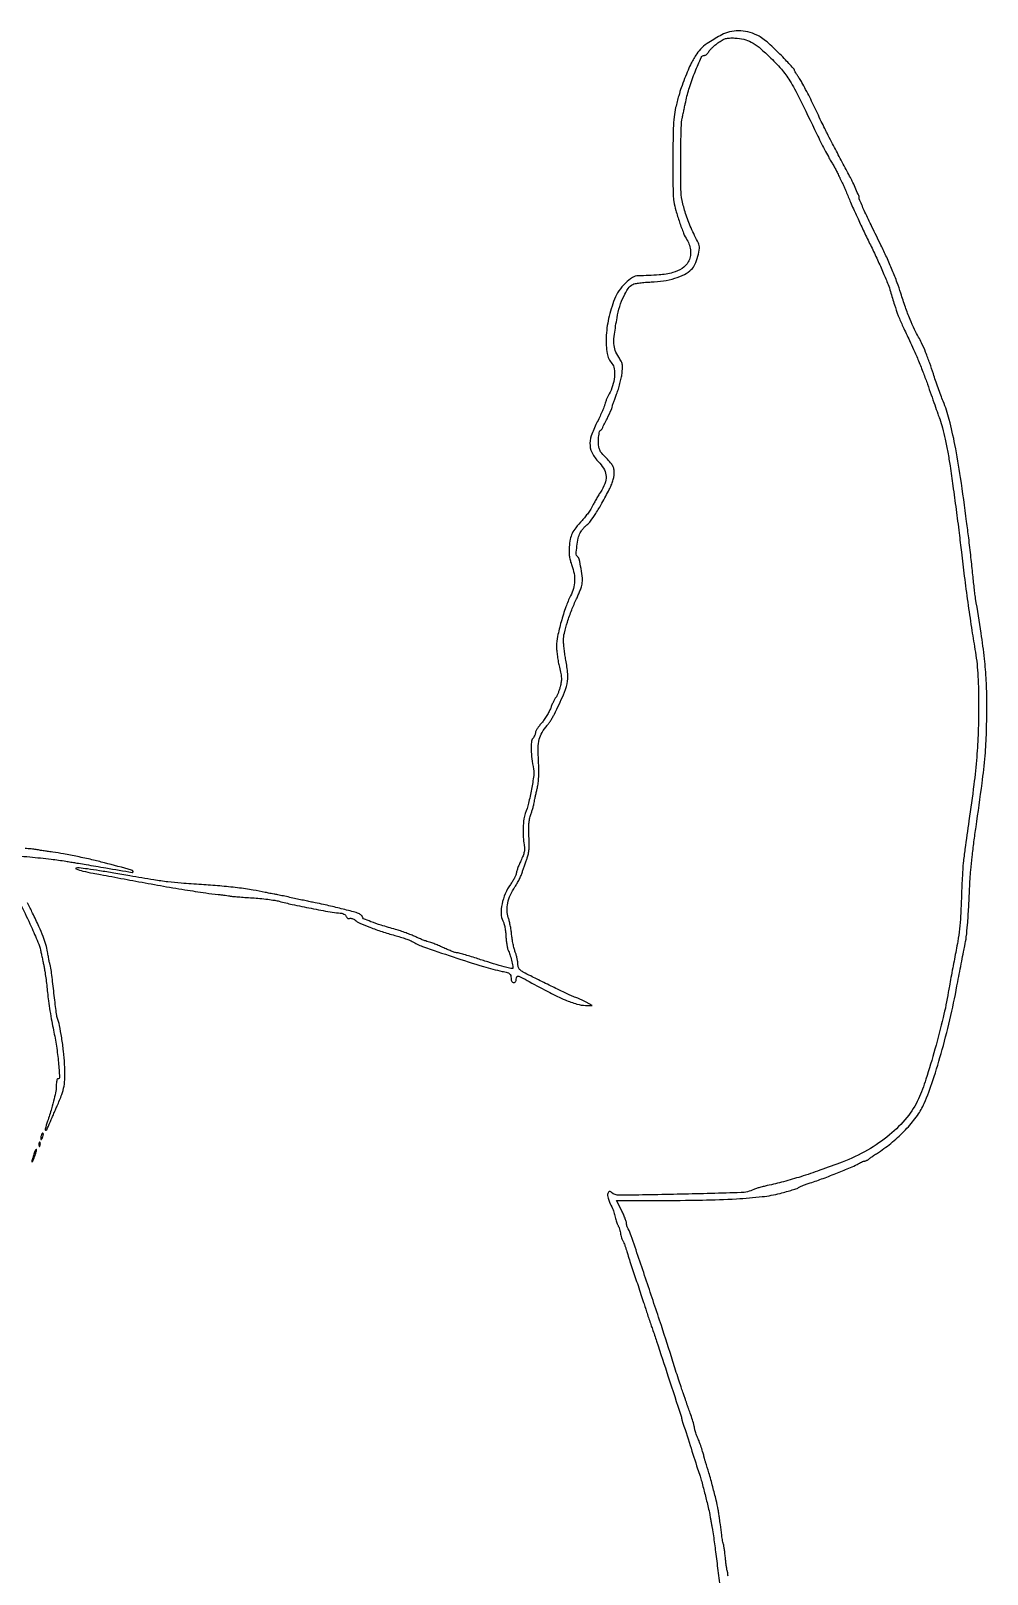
# Model space of a CAD drawing. Extents: x 3889 to 5842, y 228 to 1992.
# Drawn here: x 5049 to 5596, y 1110 to 1992 of the extents above; entities that cross this region are included whole.
import ezdxf

# ---------------------------------------------------------------- set-up
doc = ezdxf.new("R2010")
doc.units = 0

msp = doc.modelspace()

# ---------------------------------------------------------------- linework, layer by layer
for points in [[(5448.069658, 1108.732655, 0.0028), (5447.814782, 1111.269957, 0.107655), (5447.63619, 1111.808517, -0.094393), (5447.44859, 1112.328161, -0.003679), (5447.141398, 1114.348845, -0.006431), (5446.82473, 1116.75887, -0.004484), (5446.526855, 1119.485424, 0.004529), (5446.228949, 1122.209986, 0.006531), (5445.912174, 1124.613743, 0.003661), (5445.604468, 1126.630431, 0.099032), (5445.417052, 1127.134213, -0.084749), (5445.230581, 1127.595071, -0.006838), (5444.967647, 1128.880883, -0.009065), (5444.701223, 1130.433865, -0.006838), (5444.462881, 1132.148789, 0.000524), (5443.685557, 1138.311677, 0.002877), (5443.243449, 1141.634684, 0.00485), (5442.875667, 1144.106276, 0.003965), (5442.435762, 1146.742461, 0.016024), (5441.310444, 1152.145945, 0.00546), (5439.340795, 1159.915147, 0.005597), (5437.141213, 1167.850349, 0.01151), (5435.207747, 1174, -0.007575), (5434.994125, 1174.661223, -0.005372), (5434.773738, 1175.40904, -0.005423), (5434.578659, 1176.12786, -0.011441), (5434.446198, 1176.690349, 0.021808), (5433.826073, 1179.098774, 0.007389), (5432.720556, 1182.545303, 0.007562), (5431.486147, 1186.031647, 0.016579), (5430.413755, 1188.651129, -0.014011), (5429.871511, 1189.956482, -0.014588), (5429.411016, 1191.272845, -0.014408), (5429.079739, 1192.431305, -0.059803), (5428.985447, 1193.151129, 0.067041), (5428.778956, 1194.568486, 0.005495), (5427.708441, 1198.161888, 0.008119), (5426.475284, 1201.923754, 0.014079), (5425.3133, 1205, -0.008023), (5425.059704, 1205.647541, -0.006409), (5424.80661, 1206.353125, -0.006485), (5424.589143, 1207.0124, -0.01626), (5424.452549, 1207.5, 0.020409), (5424.26676, 1208.142648, 0.001621), (5423.700049, 1209.821875, 0.002196), (5423.008484, 1211.820563, 0.001681), (5422.235406, 1214, -0.005464), (5421.230793, 1216.901667, -0.001575), (5419.740866, 1221.409375, -0.001584), (5418.093105, 1226.502359, -0.001687), (5416.512231, 1231.5, 0.00368), (5409.951118, 1251.957794, 0.001911), (5401.475566, 1277.402946, 0.000565), (5392.70605, 1303.302113, 0.044731), (5390.963144, 1307.236431, -0.033494), (5390.594247, 1308.021121, -0.023656), (5390.282924, 1308.944496, -0.023984), (5390.068703, 1309.859707, -0.045524), (5390, 1310.612726, 0.08221), (5389.842877, 1311.561886, 0.011694), (5389.16043, 1313.422844, 0.013046), (5388.236216, 1315.60293, 0.010788), (5387.141888, 1317.876295), (5384.283776, 1323.5), (5407.891888, 1323.5, 0.004521), (5433.393767, 1323.730568, 0.00995), (5452.87152, 1324.470727, 0.01261), (5467.673094, 1325.703584, 0.035652), (5477.871415, 1327.555077, 0.005423), (5481.543389, 1328.538635, 0.007449), (5484.821498, 1329.507785, 0.005037), (5487.539021, 1330.385558, 0.084247), (5488.371415, 1330.830186, -0.060396), (5489.106332, 1331.268772, -0.007915), (5490.784103, 1331.98124, -0.009107), (5492.811424, 1332.761814, -0.00751), (5495, 1333.521987, 0.008108), (5502.509864, 1336.140523, 0.006059), (5510.703317, 1339.260458, 0.005235), (5518.073888, 1342.259365, 0.030961), (5521.80716, 1344.103397, -0.011788), (5523.145588, 1344.829586, -0.014369), (5524.432199, 1345.442873, -0.012923), (5525.532992, 1345.895654, -0.091349), (5526.099366, 1346, 0.075109), (5526.562348, 1346.069943, 0.031964), (5527.149845, 1346.293617, 0.030723), (5527.757406, 1346.616991, 0.035213), (5528.292206, 1346.999547, -0.019191), (5529.057026, 1347.584541, -0.002283), (5530.8063, 1348.807172, -0.002723), (5532.9011, 1350.240298, -0.002232), (5535.154774, 1351.749547, 0.031096), (5543.069744, 1357.739076, 0.02919), (5550.359731, 1364.784398, 0.030635), (5556.334987, 1372.13054, 0.052252), (5560.24259, 1379, 0.024704), (5565.222623, 1392.096062, 0.011157), (5570.506259, 1409.69447, 0.010714), (5575.447496, 1429.214275, 0.011453), (5579.429251, 1448.5, -0.001467), (5580.513255, 1454.336697, -0.001373), (5581.655252, 1460.296875, -0.001366), (5582.697867, 1465.581546, -0.004708), (5583.415543, 1469, 0.023462), (5584.307417, 1474.213301, 0.010794), (5585.001733, 1481.06892, 0.006648), (5585.662959, 1491.065471, 0.001638), (5586.476766, 1507.5, -0.013405), (5586.826981, 1512.288297, -0.003592), (5587.642209, 1519.878125, -0.003637), (5588.693527, 1528.491408, -0.003751), (5589.859897, 1537, 0.002931), (5593.337237, 1562.061311, 0.011347), (5595.049059, 1577.657767, 0.014647), (5595.82948, 1591.254099, 0.007619), (5596.047111, 1608.244465, 0.013059), (5595.690639, 1620.729151, 0.01337), (5594.683039, 1633.080109, 0.010519), (5592.788386, 1647.665621, 0.004239), (5589.614154, 1667.5, -0.010666), (5589.355454, 1669.261292, -0.001721), (5588.93672, 1672.703125, -0.0019), (5588.472945, 1676.760029, -0.001668), (5588.018874, 1681, 0.000483), (5586.971553, 1691.003483, 0.00235), (5586.345773, 1696.670349, 0.002474), (5585.680594, 1702.20405, 0.000574), (5584.505634, 1711.5, 0.004995), (5581.035187, 1736.697867, 0.011575), (5577.805779, 1755.510361, 0.015203), (5574.559248, 1769.789635, 0.03386), (5571.037309, 1780.358724, -0.007668), (5569.724787, 1783.702812, -0.004024), (5568.190011, 1787.899125, -0.004002), (5566.685867, 1792.225727, -0.006135), (5565.458913, 1796, 0.010716), (5563.421569, 1802.077211, 0.009715), (5561.06176, 1808.265194, 0.009581), (5558.751266, 1813.685846, 0.034438), (5556.979575, 1817, -0.030708), (5554.686713, 1821.213245, -0.013135), (5552.125576, 1827.094384, -0.011786), (5549.469748, 1834.131488, -0.008817), (5546.865085, 1842, 0.014145), (5544.785071, 1848.066152, 0.008342), (5541.976842, 1855.194153, 0.008101), (5538.778824, 1862.588864, 0.009458), (5535.497284, 1869.5, -0.002778), (5530.318395, 1880.041268, -0.005596), (5526.374115, 1888.421313, -0.003166), (5523.363449, 1895.119977, -0.104391), (5523, 1896.841806, 0.100872), (5522.80425, 1897.802224, 0.003009), (5521.168339, 1901.585299, 0.006699), (5519.467357, 1905.318188, 0.015124), (5518.05687, 1908.086644, -0.004067), (5516.136756, 1911.657899, -0.00042), (5511.684649, 1920.119633, -0.000521), (5507.260329, 1928.567072, -0.002369), (5504.712949, 1933.5, -0.004064), (5503.390972, 1936.142831, -0.001162), (5501.383812, 1940.2625, -0.00117), (5499.140518, 1944.921887, -0.001242), (5496.963484, 1949.5, 0.005615), (5494.76213, 1954.026727, 0.005509), (5492.445933, 1958.531914, 0.005432), (5490.328397, 1962.43806, 0.020752), (5488.883048, 1964.800132, -0.005829), (5487.778409, 1966.489991, -0.008472), (5486.846895, 1968.0081, -0.004842), (5486.100273, 1969.300888, -0.129224), (5486, 1969.682389, 0.185055), (5485.850708, 1970.071947, 0.001467), (5483.576563, 1972.588342, 0.005066), (5480.912423, 1975.459948, 0.003204), (5477.75, 1978.757543, 0.011819), (5473.941054, 1982.497616, 0.016536), (5470.353334, 1985.641555, 0.018714), (5467.136618, 1988.082236, 0.042487), (5464.5, 1989.615517, 0.054341), (5459.415418, 1991.375495, 0.054892), (5454.088519, 1991.990717, 0.057166), (5448.964957, 1991.430556, 0.070562), (5444.479788, 1989.72183, 0.0119), (5437.138565, 1985.433433, 0.049763), (5433.076177, 1982.332808, 0.061847), (5430.150162, 1978.829792, 0.025215), (5427.050172, 1973.439736, 0.016974), (5425.256996, 1969.606635, 0.00865), (5423.253218, 1964.680502, 0.008583), (5421.360309, 1959.524641, 0.012723), (5419.895434, 1954.939736, 0.013959), (5418.117923, 1948.145601, 0.030832), (5417.230679, 1942.860631, 0.019282), (5416.788754, 1936.187394, 0.002763), (5416.487002, 1922.5, 0.004421), (5416.418988, 1913.637135, 0.005124), (5416.515308, 1905.2, 0.004593), (5416.735528, 1898.063554, 0.030072), (5417.093655, 1894.5, 0.029003), (5418.245711, 1889.306117, 0.013037), (5420.326797, 1882.633852, 0.012333), (5422.667381, 1876.282557, 0.046309), (5424.590199, 1872.5, -0.064741), (5426.00346, 1869.447078, -0.061028), (5426.62579, 1866.072006, -0.063508), (5426.406914, 1862.780974, -0.083992), (5425.348093, 1859.975179, -0.114558), (5421.82682, 1856.244708, -0.078862), (5416.518683, 1853.818515, -0.050419), (5408.619962, 1852.45803, -0.016231), (5396.727657, 1852.013574, 0.14492), (5393.372922, 1851.002489, 0.049004), (5389.359748, 1847.76715, 0.046975), (5385.667624, 1843.388049, 0.059584), (5383.190937, 1838.717561, 0.036859), (5379.80237, 1827.560785, 0.045157), (5378.380388, 1816.762361, 0.051532), (5378.948208, 1807.659285, 0.13878), (5381.690453, 1801.850512, -0.150018), (5383.003355, 1798.903058, -0.053648), (5383.068696, 1794.250479, -0.050053), (5382.059288, 1789.090203, -0.057055), (5380.066791, 1784.470283, 0.01982), (5379.347639, 1783.094076, 0.013011), (5378.625097, 1781.458025, 0.013096), (5378.003865, 1779.825758, 0.024449), (5377.601459, 1778.470283, -0.035645), (5377.081327, 1776.851874, -0.007516), (5375.932051, 1774.112598, -0.007838), (5374.498505, 1770.969889, -0.007361), (5372.937763, 1767.806645, 0.036888), (5369.844359, 1760.47639, 0.100819), (5369.148506, 1754.921918, 0.116101), (5370.70752, 1750.012714, 0.058134), (5374.695901, 1744.818188, -0.072569), (5377.3834, 1741.101472, -0.114224), (5378.367577, 1737.30584, -0.101858), (5377.62539, 1733.151171, -0.049253), (5375.128576, 1728.334303, 0.007826), (5373.811299, 1726.23784, 0.006219), (5372.453053, 1723.935028, 0.006293), (5371.247273, 1721.768599, 0.015654), (5370.435607, 1720.146644, -0.036276), (5369.546926, 1718.539847, -0.01347), (5368.077542, 1716.413384, -0.013266), (5366.344358, 1714.17155, -0.015612), (5364.583086, 1712.146644, 0.018894), (5361.002164, 1707.974749, 0.055388), (5358.990159, 1704.771766, 0.063146), (5357.873888, 1701.448823, 0.030478), (5357.259637, 1696.994061, 0.024075), (5357.181021, 1694.18144, 0.029905), (5357.390111, 1691.573079, 0.030243), (5357.905752, 1689.032608, 0.025606), (5358.74683, 1686.424171, -0.044779), (5360.024254, 1681.8727, -0.05633), (5360.337211, 1677.508208, -0.057617), (5359.669397, 1673.263923, -0.050185), (5358.035629, 1669.069838, 0.033991), (5355.335204, 1662.749604, 0.015795), (5352.661497, 1654.234491, 0.015099), (5350.587845, 1645.850366, 0.053117), (5350, 1640.332527, 0.022999), (5350.117299, 1637.783766, 0.011315), (5350.488548, 1634.558675, 0.011202), (5351.025986, 1631.220788, 0.016015), (5351.663143, 1628.290026, -0.012735), (5352.49162, 1624.596119, -0.038978), (5352.791672, 1622.04868, -0.047674), (5352.6645, 1619.777968, -0.027537), (5352.103571, 1617.097424, -0.015827), (5351.542107, 1615.23628, -0.01608), (5350.866683, 1613.424316, -0.01607), (5350.179448, 1611.889927, -0.061444), (5349.609896, 1611.012914, 0.048911), (5349.013098, 1610.142368, 0.012483), (5348.225239, 1608.622543, 0.012599), (5347.408993, 1606.833747, 0.01247), (5346.68092, 1605, -0.030837), (5345.795152, 1602.987771, -0.017111), (5344.484092, 1600.646875, -0.017011), (5342.989033, 1598.358833, -0.02624), (5341.530636, 1596.5, 0.016399), (5340.189818, 1594.858577, 0.019962), (5339.049244, 1593.234375, 0.018902), (5338.208742, 1591.814576, 0.116201), (5337.987381, 1591, -0.067176), (5337.866889, 1590.290103, -0.027936), (5337.525385, 1589.377663, -0.027021), (5337.045056, 1588.427417, -0.031439), (5336.48623, 1587.583533, 0.140015), (5335.646259, 1585.414972, 0.028389), (5335.502239, 1581.24973, 0.026444), (5335.896312, 1576.010593, 0.017508), (5336.875396, 1570.055899, -0.085053), (5336.979862, 1566.362582, -0.010969), (5335.688834, 1558.529894, -0.013695), (5333.958035, 1550.51496, -0.033518), (5332.134974, 1544.765996, 0.06527), (5331.333548, 1541.543285, 0.019271), (5330.952323, 1536.459246, 0.02003), (5330.972341, 1531.115564, 0.037088), (5331.482692, 1526.80853, -0.043763), (5331.703832, 1524.702402, -0.05486), (5331.522621, 1522.748226, -0.043409), (5330.869898, 1520.551617, -0.01657), (5329.600311, 1517.620456, 0.010871), (5328.604745, 1515.391927, 0.012834), (5327.763841, 1513.241308, 0.011738), (5327.146568, 1511.400763, 0.075169), (5327, 1510.431355, -0.103951), (5326.804428, 1509.50083, -0.017761), (5326.01365, 1507.863103, -0.0187), (5324.927749, 1505.978564, -0.015712), (5323.642212, 1504.065064, 0.054493), (5320.69133, 1498.840092, 0.050385), (5318.843875, 1492.962543, 0.054267), (5318.31403, 1487.427491, 0.116588), (5319.348086, 1483.29377, -0.051985), (5319.953448, 1481.748488, -0.018988), (5320.493114, 1479.459364, -0.018586), (5320.897777, 1476.892895, -0.021146), (5321.089039, 1474.411682, 0.017652), (5321.26063, 1471.962474, 0.016832), (5321.606016, 1469.492031, 0.017047), (5322.058717, 1467.332745, 0.055784), (5322.561237, 1465.965445, -0.043452), (5323.586142, 1463.375432, -0.020598), (5324.470731, 1459.893205, -0.011884), (5325.098747, 1456.515156, -0.461906), (5324.660081, 1456, -0.067779), (5323.060887, 1456.217784, -0.002532), (5317.211384, 1457.873052, -0.004871), (5310.701773, 1459.819656, -0.004714), (5304.159823, 1461.91336, 0.004612), (5300.46833, 1463.095627, 0.006211), (5297.104197, 1464.0933, 0.004366), (5294.274511, 1464.86775, 0.064694), (5293.256666, 1465, -0.079675), (5292.326055, 1465.14924, -0.009627), (5290.361864, 1465.838045, -0.011244), (5288.045807, 1466.760485, -0.009039), (5285.596843, 1467.852919, 0.007646), (5283.054141, 1468.99567, 0.007452), (5280.455951, 1470.070292, 0.007379), (5278.146176, 1470.946337, 0.027466), (5276.657458, 1471.395197, -0.024649), (5275.248436, 1471.811391, -0.008808), (5273.281784, 1472.538461, -0.008715), (5271.149022, 1473.413051, -0.010189), (5269.157458, 1474.319122, 0.016607), (5266.912278, 1475.305994, 0.007867), (5263.958753, 1476.435231, 0.007787), (5260.828953, 1477.520851, 0.010921), (5258, 1478.385, -0.006075), (5249.748709, 1480.818316, -0.015581), (5243.860763, 1482.835626, -0.012669), (5239.668392, 1484.54218, -0.298108), (5239, 1485.563611, 0.174204), (5238.81043, 1486.091205, 0.052336), (5238.192187, 1486.698334, 0.045459), (5237.30257, 1487.282326, 0.035911), (5236.25, 1487.750169, 0.024689), (5233.038638, 1488.733332, 0.002246), (5224.910156, 1490.750362, 0.002928), (5216.801273, 1492.673674, 0.012992), (5212, 1493.652155, -0.007184), (5210.544617, 1493.931191, -0.001177), (5207.7375, 1494.518215, -0.001295), (5204.43759, 1495.225339, -0.001142), (5201, 1495.979512, 0.001568), (5197.452358, 1496.754663, 0.001469), (5193.821875, 1497.52484, 0.001461), (5190.596054, 1498.18944, 0.005043), (5188.5, 1498.59293, -0.001236), (5186.895202, 1498.889199, -0.001467), (5185.38125, 1499.177168, -0.001272), (5184.105228, 1499.427131, -0.009421), (5183.5, 1499.559189, 0.019048), (5176.628294, 1500.920546, 0.008769), (5167.593522, 1502.193271, 0.008224), (5157.43631, 1503.273623, 0.007647), (5147, 1504.049669, -0.003608), (5135.40258, 1504.817918, -0.012032), (5127.807461, 1505.560225, -0.010569), (5119.775102, 1506.71367, -0.002309), (5106, 1509.055301, 0.001864), (5096.946939, 1510.602518, 0.002547), (5088.779035, 1511.924396, 0.002813), (5081.89594, 1512.962748, 0.007623), (5077, 1513.59713, 0.094279), (5075.293583, 1513.469951, 0.72867), (5075.269464, 1512.977957, 0.033077), (5079.183778, 1511.791825, 0.011099), (5085.03326, 1510.570092, -0.00016), (5089.361481, 1509.76448, -0.000053), (5095.712895, 1508.579497, -0.000053), (5102.753423, 1507.264408, -0.00006), (5109.5, 1506.002655, 0.002992), (5123.606683, 1503.449938, 0.003158), (5137.491742, 1501.113328, 0.003041), (5149.492765, 1499.246469, 0.013894), (5156.5, 1498.398326, -0.004102), (5158.560937, 1498.189732, -0.004099), (5160.61875, 1497.947299, -0.004012), (5162.411871, 1497.706499, -0.016161), (5163.5, 1497.515414, 0.028062), (5164.785876, 1497.321012, 0.002587), (5167.996875, 1497.035248, 0.003332), (5171.832775, 1496.739593, 0.002606), (5176, 1496.468141, -0.008642), (5180.386701, 1496.129169, -0.007944), (5184.884375, 1495.631092, -0.007965), (5188.880732, 1495.05932, -0.025828), (5191.5, 1494.501913, 0.012589), (5198.88464, 1492.724874, 0.004169), (5209.803105, 1490.481612, 0.003227), (5220.600084, 1488.42926, 0.02871), (5225.399705, 1487.831101, -0.026545), (5227.192376, 1487.61556, -0.063547), (5228.469693, 1487.220915, -0.092107), (5229.303861, 1486.637554, -0.131003), (5229.748241, 1485.854728, 0.07909), (5230.030574, 1485.21153, 0.112124), (5230.475025, 1484.775354, 0.122915), (5231.031561, 1484.598255, 0.107888), (5231.635781, 1484.690478, -0.108127), (5232.311686, 1484.793316, -0.05631), (5233.154991, 1484.642535, -0.052139), (5234.025308, 1484.281107, -0.054641), (5234.787245, 1483.752002, 0.07549), (5237.471183, 1482.048855, 0.011793), (5243.288707, 1479.649555, 0.013109), (5250.23834, 1477.180494, 0.012074), (5257.5, 1475.005558, -0.00771), (5260.710829, 1474.074342, -0.008878), (5263.742822, 1473.084847, -0.008114), (5266.278252, 1472.160962, -0.049965), (5267.518119, 1471.538138, 0.05728), (5273.426974, 1468.677093, 0.004006), (5290.89281, 1462.724288, 0.005829), (5308.298549, 1457.171632, 0.024099), (5319, 1454.45096, -0.015728), (5321.845519, 1453.778023, -0.100632), (5323.163366, 1453.11808, -0.165123), (5323.795437, 1452.150484, -0.062922), (5324, 1450.531385, 0.046062), (5324.097927, 1449.470635, 0.08793), (5324.39814, 1448.671897, 0.119192), (5324.87785, 1448.179352, 0.141262), (5325.5, 1448, 0.130775), (5326.075754, 1448.153209, 0.10214), (5326.5625, 1448.583333, 0.08892), (5326.888136, 1449.230589, 0.072314), (5327, 1450, -0.101005), (5327.281396, 1451.378767, -0.352414), (5328.027762, 1451.777342, -0.076545), (5329.633633, 1451.20938, -0.004071), (5334.4039, 1448.59791, 0.007809), (5346.150151, 1442.281137, 0.019699), (5354.939029, 1438.160737, 0.026606), (5361.674852, 1435.73396, 0.073282), (5366.655746, 1435), (5370.470382, 1435), (5366.985191, 1436.860034, 0.010603), (5365.4678, 1437.628976, 0.008281), (5363.7894, 1438.401305, 0.008386), (5362.20196, 1439.068603, 0.020153), (5361, 1439.494948, -0.026672), (5359.571642, 1440.022649, -0.004406), (5356.884375, 1441.20995, -0.00483), (5353.746162, 1442.666347, -0.004252), (5350.5, 1444.245121, 0.000173), (5346.910204, 1446.027382, 0.000109), (5342.720313, 1448.104626, 0.00011), (5338.601542, 1450.14436, 0.000202), (5335.25, 1451.801534, -0.008205), (5330.988144, 1453.994387, -0.061797), (5329.140053, 1455.299998, -0.126022), (5328.274148, 1456.617088, -0.079294), (5327.956107, 1458.441326, 0.034298), (5327.835189, 1459.896264, 0.01556), (5327.48798, 1461.776515, 0.015323), (5326.997221, 1463.744687, 0.02029), (5326.424121, 1465.5, -0.02604), (5325.811094, 1467.453417, -0.011633), (5325.199864, 1470.078632, -0.01148), (5324.680659, 1472.891447, -0.01527), (5324.3461, 1475.469812, 0.013727), (5324.021039, 1478.037013, 0.010598), (5323.530912, 1480.815612, 0.010742), (5322.961939, 1483.392934, 0.025112), (5322.399397, 1485.285138, -0.080383), (5321.700176, 1489.154794, -0.059025), (5322.134337, 1493.500734, -0.052567), (5323.673978, 1498.107815, -0.040284), (5326.258651, 1502.749459, 0.019331), (5327.445713, 1504.685821, 0.012687), (5328.667565, 1506.999235, 0.01277), (5329.744125, 1509.315911, 0.023867), (5330.47578, 1511.249459, -0.003032), (5331.109515, 1513.16126, -0.001871), (5331.876873, 1515.402331, -0.001877), (5332.651858, 1517.611501, -0.003369), (5333.306966, 1519.418053, 0.041236), (5333.940156, 1521.68656, 0.028116), (5334.296897, 1524.341806, 0.022863), (5334.398413, 1527.551393, 0.012052), (5334.246077, 1531.536946, -0.012044), (5334.088084, 1535.668694, -0.025098), (5334.204188, 1538.887805, -0.030942), (5334.608108, 1541.595185, -0.03503), (5335.333794, 1544.118894, 0.011389), (5335.977761, 1546.015974, 0.009009), (5336.589935, 1548.0943, 0.009127), (5337.088255, 1550.044428, 0.022314), (5337.364123, 1551.5, -0.012293), (5337.614877, 1552.985107, -0.004668), (5338.034883, 1555.044497, -0.00462), (5338.533224, 1557.275513, -0.005633), (5339.042355, 1559.353606, 0.034351), (5339.553538, 1562.117932, 0.01788), (5339.828372, 1565.615193, 0.015233), (5339.879397, 1569.795576, 0.009578), (5339.696631, 1574.678363, -0.017945), (5339.542714, 1582.119339, -0.055638), (5340.174721, 1587.094054, -0.072579), (5341.764966, 1591.047555, -0.048861), (5344.616484, 1595, 0.025754), (5345.601814, 1596.240823, 0.012029), (5346.753706, 1597.940625, 0.011883), (5347.879204, 1599.785641, 0.016294), (5348.796723, 1601.5, 0.00987), (5353.970052, 1612.515027, 0.052425), (5356.027165, 1618.8369, 0.071654), (5356.407684, 1624.527189, 0.028047), (5355.366394, 1632.347661, -0.009068), (5354.844071, 1635.384772, -0.007794), (5354.402696, 1638.595987, -0.007869), (5354.09335, 1641.523814, -0.022314), (5354.001178, 1643.574848, -0.059223), (5354.498812, 1647.771793, -0.016904), (5356.252052, 1654.103426, -0.017136), (5358.678918, 1661.003401, -0.020211), (5361.456443, 1667.343713, 0.012872), (5362.465533, 1669.558194, 0.010883), (5363.420342, 1671.948325, 0.011027), (5364.195525, 1674.166227, 0.029878), (5364.614791, 1675.778246, 0.073164), (5364.778287, 1679.136566, 0.018073), (5364.041703, 1684.618583, 0.012382), (5362.968225, 1690.068881, 0.202187), (5361.91143, 1691.554739, -0.275342), (5361.256531, 1692.813135, -0.015431), (5361.661616, 1697.384824, -0.023159), (5362.433077, 1702.002284, -0.066446), (5363.528947, 1705.055977, -0.0351), (5364.24989, 1706.238703, -0.021316), (5365.254949, 1707.533128, -0.021311), (5366.36727, 1708.738048, -0.034909), (5367.417595, 1709.646199, 0.075797), (5369.499398, 1711.766015, 0.015588), (5372.440678, 1716.122298, 0.013698), (5375.985958, 1722.100159, 0.00672), (5380.186334, 1729.890921, 0.022971), (5381.336267, 1732.364904, 0.024222), (5382.23195, 1734.891068, 0.025939), (5382.812582, 1737.259296, 0.047177), (5383, 1739.241205, 0.044645), (5382.796377, 1741.517104, 0.076971), (5382.177656, 1743.311147, 0.057495), (5380.909555, 1745.162316, 0.015705), (5378.5, 1747.765043, -0.014901), (5375.866414, 1750.600598, -0.072575), (5374.679496, 1752.436993, -0.083818), (5374.150917, 1754.41086, -0.023605), (5374, 1757.605743, -0.018585), (5374.076904, 1759.674042, -0.025405), (5374.309525, 1761.523372, -0.023994), (5374.642687, 1762.986372, -0.188521), (5375.053701, 1763.533189, 0.137348), (5376.043341, 1764.607855, 0.003818), (5378.897692, 1770.317131, 0.004477), (5381.622671, 1776.001503, 0.109956), (5382, 1777.696582, -0.083041), (5382.075211, 1778.146316, -0.002519), (5382.702079, 1779.938718, -0.004917), (5383.474283, 1782.045596, -0.003372), (5384.390058, 1784.421539, 0.017956), (5385.354209, 1787.158261, 0.011838), (5386.27368, 1790.366193, 0.011918), (5387.020585, 1793.532868, 0.022478), (5387.44614, 1796.122949, 0.016537), (5387.724217, 1799.393212, 0.062681), (5387.573937, 1801.435809, 0.072477), (5386.934857, 1803.22345, 0.027054), (5385.556082, 1805.512496, -0.062367), (5383.611956, 1809.3241, -0.076536), (5382.841192, 1813.240666, -0.045709), (5383.108713, 1818.606557, -0.009356), (5384.62185, 1827.989974, -0.028967), (5386.188825, 1834.491413, -0.036796), (5388.409179, 1840.250393, -0.041359), (5390.988977, 1844.712382, -0.118681), (5393.643594, 1847.076849, -0.076748), (5394.978682, 1847.546418, -0.01318), (5397.639125, 1847.972066, -0.014086), (5400.816886, 1848.304127, -0.012166), (5404.16766, 1848.477236, 0.031722), (5411.128717, 1849.110396, 0.036306), (5417.638661, 1850.612079, 0.039956), (5423.145518, 1852.806219, 0.076387), (5427.034394, 1855.532952, 0.094292), (5429.172606, 1858.535738, 0.041414), (5430.843707, 1863.142672, 0.040458), (5431.70774, 1867.777067, 0.148356), (5431.146978, 1870.675448, -0.018359), (5426.941358, 1879.404855, -0.024574), (5423.819896, 1887.620162, -0.027658), (5421.846226, 1895.079338, -0.046779), (5421.137895, 1901.5, -0.003599), (5421.010793, 1915.332721, -0.005039), (5421.110763, 1927.691895, -0.004066), (5421.37809, 1937.85435, -0.042305), (5421.873732, 1942, -0.000215), (5422.304541, 1944.082607, -0.000116), (5422.83676, 1946.646875, -0.000116), (5423.380088, 1949.258571, -0.000182), (5423.847781, 1951.5, -0.026264), (5426.015377, 1959.694738, -0.01849), (5429.267855, 1968.65829, -0.010029), (5432.771531, 1976.828505, -0.294503), (5434.58796, 1978, 0.121173), (5435.180484, 1978.145735, 0.053597), (5435.85487, 1978.596718, 0.04868), (5436.501481, 1979.254293, 0.047113), (5437.016794, 1980.03138, -0.061292), (5437.708292, 1981.01274, -0.017335), (5439.013391, 1982.356173, -0.017192), (5440.605934, 1983.783731, -0.017384), (5442.287068, 1985.092991, -0.024011), (5444.756701, 1986.707134, -0.06222), (5446.706598, 1987.546764, -0.059723), (5448.84976, 1987.899275, -0.020769), (5451.98509, 1987.906135, -0.047506), (5457.052124, 1987.221599, -0.066081), (5461.330059, 1985.605548, -0.050966), (5465.788423, 1982.588002, -0.017288), (5471.622912, 1977.35168, -0.022338), (5478.550182, 1970.065257, -0.041256), (5483.381133, 1963.481075, -0.022877), (5488.612776, 1954.012675, -0.002888), (5498.847837, 1933, 0.004329), (5501.000202, 1928.613323, 0.003918), (5503.299847, 1924.115625, 0.003925), (5505.422158, 1920.120619, 0.0125), (5506.926719, 1917.5, -0.005679), (5508.169381, 1915.40235, -0.005344), (5509.389957, 1913.234375, -0.005322), (5510.430739, 1911.289849, -0.018397), (5511.044294, 1910, 0.005115), (5511.563882, 1908.828458, 0.00254), (5512.245421, 1907.353125, 0.00252), (5512.967406, 1905.830889, 0.003696), (5513.619027, 1904.5, -0.011247), (5514.384597, 1902.874684, -0.00293), (5515.540439, 1900.228709, -0.002977), (5516.822052, 1897.197686, -0.003039), (5518.058628, 1894.172201, 0.010895), (5519.753058, 1890.205612, 0.002571), (5522.76064, 1883.658858, 0.002646), (5526.297588, 1876.166882, 0.002604), (5529.932519, 1868.672201, -0.006314), (5533.505022, 1861.164873, -0.006482), (5536.854731, 1853.634959, -0.006301), (5539.592339, 1847.031397, -0.027063), (5540.956478, 1843, 0.008818), (5543.233345, 1835.364708, 0.015821), (5545.40888, 1829.196573, 0.014946), (5548.054989, 1822.948621, 0.006953), (5551.839952, 1815, -0.011658), (5554.186661, 1809.949925, -0.005489), (5556.993172, 1803.325, -0.005435), (5559.782329, 1796.318702, -0.007624), (5562.108489, 1790, 0.000034), (5564.194364, 1784.057267, 0.000036), (5566.254115, 1778.191587, 0.000034), (5568.036516, 1773.117999, 0.000156), (5569.075949, 1770.162848, -0.0203), (5570.627771, 1765.109328, -0.009956), (5572.211488, 1758.564914, -0.009208), (5573.710028, 1751.138178, -0.00805), (5575.008308, 1743.321458, -0.002778), (5576.645038, 1731.948486, -0.001664), (5578.469575, 1718.419166, -0.001667), (5580.188359, 1704.999631, -0.003015), (5581.492638, 1694, 0.003768), (5583.134997, 1680.325494, 0.002891), (5585.12831, 1665.409631, 0.002932), (5587.239698, 1650.899424, 0.00465), (5589.236387, 1638.5, -0.012507), (5590.226469, 1631.669414, -0.013046), (5590.85742, 1624.893037, -0.010846), (5591.209028, 1617.095671, -0.005089), (5591.342241, 1607, -0.009251), (5591.098587, 1591.265382, -0.012241), (5590.261295, 1576.96072, -0.010543), (5588.612028, 1561.164801, -0.004742), (5585.813525, 1540.5, 0.001382), (5583.506834, 1524.286887, 0.009822), (5582.564831, 1516.402679, 0.01257), (5582.033329, 1509.246253, 0.003117), (5581.530748, 1497.5, -0.004255), (5581.018047, 1486.123791, -0.014247), (5580.406297, 1478.683771, -0.015294), (5579.395006, 1471.56511, -0.0055), (5577.535328, 1461.5, 0.001469), (5576.549014, 1456.392598, 0.001231), (5575.531941, 1450.96875, 0.001241), (5574.62684, 1446.006718, 0.003412), (5574.020863, 1442.5, -0.018292), (5571.097481, 1428.142748, -0.008948), (5566.379505, 1410.069311, -0.008633), (5561.200874, 1392.747406, -0.027745), (5556.92558, 1381.5, -0.068359), (5550.379017, 1370.946479, -0.046993), (5540.406254, 1360.978743, -0.043365), (5527.791581, 1352.263982, -0.038411), (5513.351266, 1345.446447, -0.005682), (5500.632645, 1340.761278, -0.00918), (5489.694584, 1337.097338, -0.010503), (5479.85511, 1334.226782, -0.012678), (5470.5, 1331.962198, 0.006991), (5468.076528, 1331.404648, 0.007794), (5465.75627, 1330.798089, 0.007272), (5463.796761, 1330.222242, 0.040165), (5462.776663, 1329.814024, -0.107645), (5455.491668, 1327.981144, -0.002712), (5421.218118, 1327.069471, -0.001828), (5386.028602, 1326.453144, -0.178506), (5381.390535, 1328.090848, 0.048053), (5380.68393, 1328.570839, 0.193761), (5380.176149, 1328.630977, 0.190744), (5379.763232, 1328.322348, 0.046426), (5379.378957, 1327.545163, 0.107168), (5379.184436, 1326.282773, 0.058766), (5379.462763, 1324.735958, 0.033132), (5380.291734, 1322.544689, 0.007596), (5381.989516, 1318.967177, -0.032074), (5382.330043, 1318.148467, -0.009701), (5382.74171, 1316.866137, -0.009675), (5383.148499, 1315.407022, -0.010385), (5383.488317, 1313.967177, 0.013826), (5383.829092, 1312.566469, 0.015001), (5384.238708, 1311.224733, 0.014615), (5384.656339, 1310.099977, 0.06781), (5385, 1309.5, -0.068872), (5385.34289, 1308.898425, -0.014696), (5385.75786, 1307.765625, -0.015103), (5386.163699, 1306.413274, -0.013867), (5386.5, 1305, 0.012272), (5386.831543, 1303.586718, 0.01345), (5387.223148, 1302.234375, 0.012955), (5387.617844, 1301.099394, 0.063357), (5387.935346, 1300.5, -0.056881), (5388.282963, 1299.863742, -0.008065), (5388.823241, 1298.471875, -0.0091), (5389.408326, 1296.79623, -0.007638), (5389.96881, 1295, 0.005769), (5390.717433, 1292.568898, 0.001418), (5392.005379, 1288.590625, 0.001452), (5393.507066, 1284.041406, 0.001451), (5395.035466, 1279.5, -0.001111), (5396.616698, 1274.812139, -0.000925), (5398.277321, 1269.821875, -0.000934), (5399.780649, 1265.247591, -0.002538), (5400.823032, 1262, 0.002521), (5401.750245, 1259.110878, 0.001657), (5402.845471, 1255.79375, 0.001666), (5403.933062, 1252.571824, 0.003211), (5404.829244, 1250, -0.005975), (5407.222298, 1243.008381, -0.00039), (5413.895675, 1222.66985, -0.000065), (5421.231853, 1200.242419, -0.044437), (5421.519077, 1199, 0.042534), (5421.723807, 1198.098833, 0.000078), (5426.369658, 1183.5234, 0.000385), (5430.636248, 1170.180544, 0.007205), (5432.043342, 1166, -0.020721), (5433.018234, 1162.821947, -0.002271), (5434.919472, 1155.427533, -0.002651), (5436.741127, 1148.041896, -0.014338), (5437.593524, 1144, 0.000138), (5437.828154, 1142.706549, 0.000043), (5438.18096, 1140.765625, 0.000043), (5438.575429, 1138.597628, 0.000048), (5438.957486, 1136.5, -0.010815), (5439.718629, 1131.742076, -0.001893), (5440.923845, 1122.74849, -0.002014), (5442.277995, 1112.00657, -0.001643), (5443.64311, 1100.5, 0.000153)], [(5035.520249, 1521.070966, -0.000763), (5048.833019, 1519.851013, -0.005023), (5061.070443, 1518.586665, -0.014539), (5069.5, 1517.380918, 0.001794), (5070.830795, 1517.155816, 0.001205), (5072.353125, 1516.9077, 0.001213), (5073.82818, 1516.674607, 0.002401), (5075, 1516.498105, -0.00511), (5076.640528, 1516.241907, -0.000373), (5081.147882, 1515.487283, -0.000521), (5086.522143, 1514.577643, -0.000394), (5092.418321, 1513.568562, 0.000858), (5107.436975, 1511.012569, 0.560119), (5107.894948, 1511.538437, 0.256538), (5107.047796, 1512.349912, 0.000733), (5091.5, 1516.488969, 0.008349), (5084.381857, 1518.246113, 0.00547), (5076.125658, 1520.043675, 0.005486), (5068.146839, 1521.598559, 0.012015), (5062, 1522.574534, -0.003117), (5060.246575, 1522.821033, -0.001136), (5057.765625, 1523.191353, -0.001126), (5055.053699, 1523.608695, -0.001345), (5052.5, 1524.014616, 0.014104), (5049.69357, 1524.387569, 0.007349), (5046.177426, 1524.702092, 0.007302)], [(5044.002577, 1492.105298, -0.006339), (5049.654855, 1480.028611, -0.007092), (5053.527101, 1471.140908, -0.046338), (5054.983545, 1466.5, -0.000201), (5055.463827, 1464.258571, -0.000127), (5056.021655, 1461.646875, -0.000128), (5056.567986, 1459.082606, -0.000237), (5057.010108, 1457, -0.014952), (5057.442846, 1454.605756, -0.004158), (5057.977278, 1450.82956, -0.004193), (5058.511028, 1446.543421, -0.004388), (5058.96422, 1442.313396, 0.009866), (5059.521511, 1437.599855, 0.005268), (5060.386558, 1431.795796, 0.005242), (5061.394778, 1425.885865, 0.008142), (5062.400529, 1420.813396, -0.015221), (5064.088063, 1411.622258, -0.01517), (5065.215481, 1402.335163, -0.007167), (5065.85222, 1393.987822, -0.432432), (5064.923632, 1393, 0.294718), (5064.56616, 1392.769251, 0.044359), (5064.271317, 1391.924256, 0.037978), (5064.06687, 1390.741331, 0.02381), (5064, 1389.337892, -0.04263), (5063.71962, 1386.055335, -0.016818), (5062.800135, 1381.61186, -0.01329), (5061.267514, 1375.947825, -0.006294), (5059.007023, 1368.727983, 0.005623), (5057.591855, 1364.229229, 0.398513), (5057.913961, 1363.587068, 0.392957), (5058.581365, 1363.870358, 0.005606), (5060.460425, 1368.20169, -0.001749), (5061.311573, 1370.205834, -0.000904), (5062.389128, 1372.706121, -0.000899), (5063.50623, 1375.272676, -0.001363), (5064.487688, 1377.5, 0.015321), (5067.174866, 1384.090931, 0.045525), (5068.453982, 1388.794821, 0.043362), (5068.892689, 1393.775808, 0.012916), (5068.704323, 1401.41552, 0.014393), (5068.122251, 1408.743452, 0.011792), (5067.090983, 1416.532645, 0.011697), (5065.822801, 1423.557391, 0.03715), (5064.521574, 1428.147025, -0.053092), (5064.275004, 1429.135548, -0.001748), (5063.727623, 1433.169684, -0.00332), (5063.129223, 1437.942472, -0.002302), (5062.513428, 1443.345516, 0.002488), (5061.900575, 1448.705042, 0.003819), (5061.311323, 1453.339475, 0.001338), (5060.762561, 1457.326324, 0.1039), (5060.546436, 1457.924864, -0.085032), (5060.326041, 1458.470447, -0.00376), (5059.905382, 1460.476074, -0.006261), (5059.452292, 1462.874648, -0.004423), (5059.001, 1465.579348, 0.032026), (5058.076449, 1469.70387, 0.020962), (5056.513271, 1474.320791, 0.015553), (5054.099552, 1480.038029, 0.006212), (5050.454548, 1487.72044, -0.001209), (5047.596798, 1493.591183, -0.001938)]]:
    msp.add_lwpolyline(points, format="xyb")
for points in [[(5055.345077, 1360.456872, 0.036107), (5055.155034, 1359.82971, 0.043827), (5055.072725, 1359.221181, 0.049528), (5055.09917, 1358.714357, 0.159916), (5055.249458, 1358.417209, 0.354513), (5055.4811, 1358.393026, 0.101575), (5055.756817, 1358.665682, 0.055867), (5056.039435, 1359.212661, 0.027385), (5056.279377, 1359.960337, 0.022817), (5056.602861, 1361.476903, 0.322211), (5056.370312, 1361.947587, 0.420372), (5055.945646, 1361.812772, 0.025281)], [(5051.11562, 1349.901823, 0.011472), (5050.693706, 1348.595876, 0.012792), (5050.348412, 1347.31828, 0.012172), (5050.10936, 1346.21852, 0.06349), (5050.070462, 1345.600777, 0.650446), (5050.227275, 1345.542914, 0.070057), (5050.541321, 1345.972706, 0.025062), (5051.017996, 1346.982523, 0.009933), (5051.574439, 1348.41269, 0.01118), (5052.095667, 1349.940246, 0.017024), (5052.472779, 1351.290107, 0.011752), (5052.715264, 1352.401164, 0.249166), (5052.619597, 1352.713736, 0.470764), (5052.407924, 1352.693658, 0.026282), (5052.017607, 1352.047934, 0.025189), (5051.571344, 1351.101922, 0.013746)], [(5054.078947, 1355.416667, 0.018894), (5054.137993, 1354.670344, 0.168741), (5054.279315, 1354.37858, 0.470617), (5054.461564, 1354.395823, 0.054073), (5054.683114, 1354.8125, 0.051402), (5054.839148, 1355.359369, 0.05415), (5054.876576, 1355.916927, 0.060344), (5054.797407, 1356.402231, 0.126455), (5054.604167, 1356.729167, 0.296942), (5054.385309, 1356.77538, 0.208169), (5054.200665, 1356.592839, 0.077125), (5054.089945, 1356.112848, 0.028489)]]:
    msp.add_lwpolyline(points, format="xyb", close=True)

doc.saveas('drawing.dxf')
